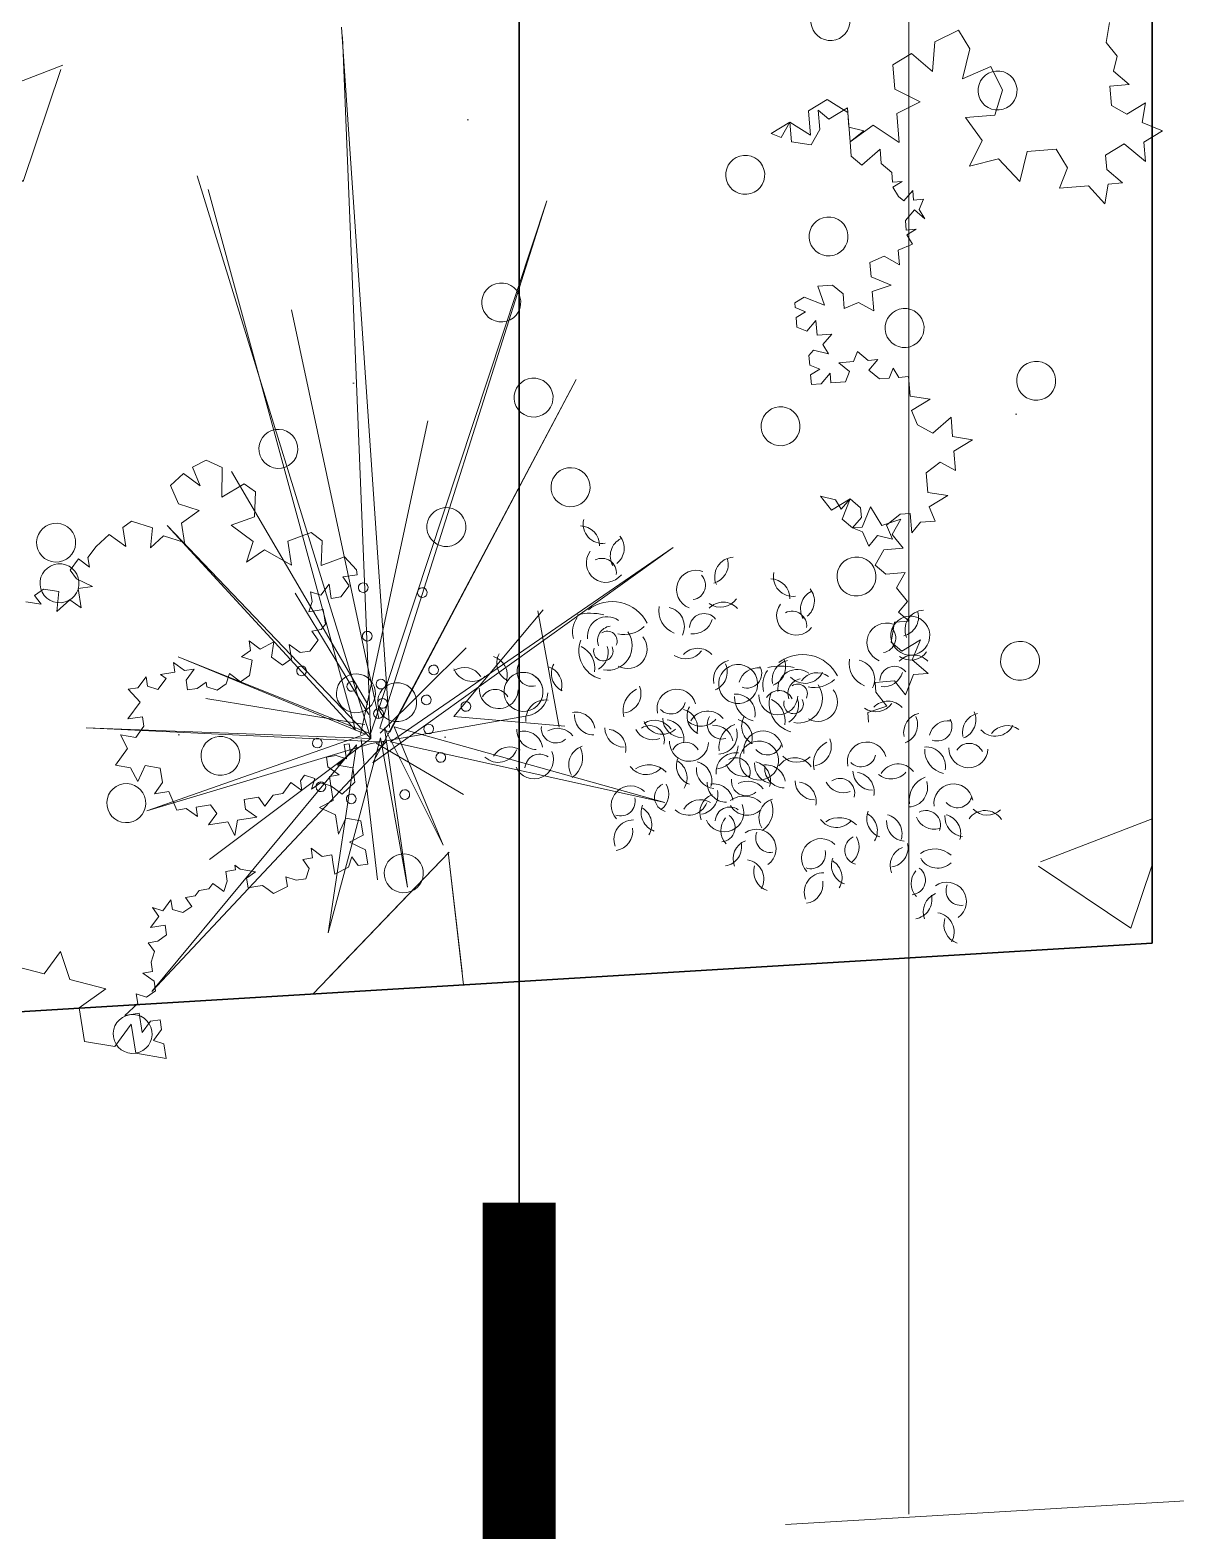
# Model space of a CAD drawing. Header units: metres. Extents: x 0 to 4415, y 1197 to 2590.
# Drawn here: x 1913.402 to 1913.872, y 1309.721 to 1310.338 of the extents above; entities that cross this region are included whole.
import ezdxf

# ---------------------------------------------------------------- set-up
doc = ezdxf.new("R2010")
doc.units = ezdxf.units.M
doc.linetypes.add('AXES', pattern=[2, 1.25, -0.25, 0.25, -0.25])
doc.linetypes.add('CACHE2', pattern=[4.7625, 3.175, -1.5875])
doc.layers.add('00-axe', color=7, linetype='AXES', lineweight=5, true_color=0xdb0000)
doc.layers.add('veg', color=7, linetype='Continuous', lineweight=9, true_color=0x61c200)
doc.layers.add('caché', color=20, linetype='CACHE2', lineweight=13)
doc.layers.add('Façade 02', color=41, linetype='Continuous', lineweight=35)

# ---------------------------------------------------------------- blocks, each defined once
blk = doc.blocks.new('Plantes')
for p, q in [((-0.5796, 1.7132), (-0.238, 1.2957)), ((-0.189, 1.2913), (-0.5796, 1.7132)), ((-0.2838, 1.6127), (-0.1979, 1.2839)), ((-0.238, 1.2957), (-0.2838, 1.6127)), ((-0.2306, 1.2868), (-0.2012, 1.523)), ((-0.1979, 1.2839), (-0.1508, 1.535)), ((-0.1508, 1.535), (-0.1912, 1.2668)), ((-0.2142, 1.2853), (-0.4842, 1.4906)), ((-0.1912, 1.2668), (-0.0912, 1.4638)), ((-0.0912, 1.4638), (-0.1748, 1.2653)), ((-0.5902, 1.4095), (-0.2135, 1.2935)), ((-0.2231, 1.2779), (-0.5902, 1.4095)), ((0.281, 1.3894), (-0.1808, 1.2906)), ((-0.1748, 1.2653), (0.281, 1.3894)), ((-0.2053, 1.2928), (-0.0577, 1.3784)), ((-0.2106, 1.3262), (0.1269, 0.6784)), ((0.2921, 0.9601), (-0.2106, 1.3262)), ((-0.6932, 1.2704), (-0.189, 1.2913)), ((-0.2135, 1.2935), (0.0458, 1.2456)), ((-0.1808, 1.2906), (0.2921, 0.9601)), ((-0.2142, 1.2853), (-0.6932, 1.2704)), ((-0.559, 0.929), (-0.2142, 1.2853)), ((-0.2402, 1.2712), (-0.559, 0.929)), ((-0.5393, 1.1496), (-0.2231, 1.2779)), ((-0.215, 1.2771), (-0.5393, 1.1496)), ((-0.2142, 1.2853), (-0.5127, 0.3401)), ((-0.4942, 0.3632), (-0.2402, 1.2712)), ((-0.183, 1.2661), (-0.2717, 0.088)), ((-0.2702, 0.1044), (-0.2142, 1.2853)), ((-0.2313, 1.2786), (-0.122, 0.75)), ((0.0754, 0.3782), (-0.215, 1.2771)), ((-0.1993, 1.2675), (0.0754, 0.3782)), ((-0.1986, 1.2757), (-0.055, 1.1311)), ((0.1269, 0.6784), (-0.1823, 1.2742)), ((-0.2246, 1.2615), (-0.4919, 1.2195)), ((-0.2008, 1.2512), (-0.3527, 0.5647)), ((-0.2179, 1.2445), (-0.3431, 1.0415)), ((0.6228, 1.2518), (0.6214, 1.2354)), ((-0.2193, 1.2281), (-0.4519, 0.8371)), ((0.6214, 1.2354), (0.6533, 1.2244)), ((0.6533, 1.2244), (0.6348, 1.2013)), ((0.6348, 1.2013), (0.6333, 1.185)), ((0.666, 1.182), (0.6845, 1.2051)), ((0.6845, 1.2051), (0.698, 1.171)), ((0.6333, 1.185), (0.666, 1.182)), ((0.7225, 1.1688), (0.6958, 1.1464)), ((0.698, 1.171), (0.7225, 1.1688)), ((0.6958, 1.1464), (0.7092, 1.1123)), ((0.678, 1.1316), (0.6602, 1.1167)), ((0.6602, 1.1167), (0.6654, 1.0833)), ((0.7092, 1.1123), (0.678, 1.1316)), ((0.6654, 1.0833), (0.6899, 1.0811)), ((0.6899, 1.0811), (0.6721, 1.0662)), ((0.6721, 1.0662), (0.687, 1.0484)), ((0.687, 1.0484), (0.6685, 1.0253)), ((0.6685, 1.0253), (0.6827, 0.9994)), ((0.65, 1.0023), (0.6322, 0.9874)), ((0.6322, 0.9874), (0.6463, 0.9614)), ((0.6827, 0.9994), (0.65, 1.0023)), ((0.6463, 0.9614), (0.679, 0.9585)), ((0.6107, 0.9317), (0.6211, 0.9554)), ((0.6211, 0.9554), (0.636, 0.9376)), ((0.636, 0.9376), (0.6612, 0.9436)), ((0.6612, 0.9436), (0.6508, 0.9198)), ((0.679, 0.9585), (0.6605, 0.9355)), ((0.6605, 0.9355), (0.6746, 0.9095)), ((0.5937, 0.925), (0.5759, 0.9101)), ((0.5759, 0.9101), (0.5893, 0.8759)), ((0.5937, 0.925), (0.6107, 0.9317)), ((0.6085, 0.9072), (0.5937, 0.925)), ((0.61, 0.9235), (0.5937, 0.925)), ((0.6234, 0.8894), (0.61, 0.9235)), ((0.6427, 0.9206), (0.6234, 0.8894)), ((0.6746, 0.9095), (0.6427, 0.9206)), ((0.6508, 0.9198), (0.6739, 0.9013)), ((0.6902, 0.8999), (0.6932, 0.9325)), ((0.6932, 0.9325), (0.708, 0.9147)), ((0.708, 0.9147), (0.7326, 0.9126)), ((0.7326, 0.9126), (0.7222, 0.8888)), ((0.5581, 0.8952), (0.5395, 0.8721)), ((0.5893, 0.8759), (0.5581, 0.8952)), ((0.5648, 0.8781), (0.5744, 0.8937)), ((0.5744, 0.8937), (0.5893, 0.8759)), ((0.5893, 0.8759), (0.6071, 0.8908)), ((0.6071, 0.8908), (0.6085, 0.9072)), ((0.6739, 0.9013), (0.6902, 0.8999)), ((0.7222, 0.8888), (0.7534, 0.8695)), ((0.5395, 0.8721), (0.5648, 0.8781)), ((0.72, 0.8643), (0.7171, 0.8316)), ((0.7534, 0.8695), (0.72, 0.8643)), ((0.7171, 0.8316), (0.7401, 0.8131)), ((0.7401, 0.8131), (0.7661, 0.8272)), ((0.7661, 0.8272), (0.7632, 0.7945)), ((0.7632, 0.7945), (0.7944, 0.7753)), ((0.7276, 0.7648), (0.7016, 0.7506)), ((0.7581, 0.7373), (0.7276, 0.7648)), ((0.761, 0.77), (0.7581, 0.7373)), ((0.7944, 0.7753), (0.761, 0.77)), ((0.7016, 0.7506), (0.6913, 0.7268)), ((0.7225, 0.7076), (0.6891, 0.7023)), ((0.6913, 0.7268), (0.7225, 0.7076)), ((0.5228, 0.6842), (0.5213, 0.6679)), ((0.5391, 0.6828), (0.5228, 0.6842)), ((0.554, 0.665), (0.5391, 0.6828)), ((0.6891, 0.7023), (0.6862, 0.6696)), ((0.5369, 0.6582), (0.5198, 0.6515)), ((0.5213, 0.6679), (0.5369, 0.6582)), ((0.5554, 0.6813), (0.554, 0.665)), ((0.5799, 0.6791), (0.5554, 0.6813)), ((0.5689, 0.6472), (0.5867, 0.662)), ((0.5867, 0.662), (0.5799, 0.6791)), ((0.6371, 0.674), (0.6193, 0.6591)), ((0.6193, 0.6591), (0.6342, 0.6413)), ((0.6535, 0.6725), (0.6371, 0.674)), ((0.6602, 0.6555), (0.6535, 0.6725)), ((0.6698, 0.6711), (0.6602, 0.6555)), ((0.6862, 0.6696), (0.6698, 0.6711)), ((0.5198, 0.6515), (0.5184, 0.6352)), ((0.5184, 0.6352), (0.5258, 0.6263)), ((0.5258, 0.6263), (0.5511, 0.6323)), ((0.5511, 0.6323), (0.5414, 0.6167)), ((0.5934, 0.645), (0.5689, 0.6472)), ((0.6001, 0.6279), (0.5934, 0.645)), ((0.6179, 0.6428), (0.6001, 0.6279)), ((0.6342, 0.6413), (0.6179, 0.6428)), ((0.5414, 0.6167), (0.5563, 0.5989)), ((0.4977, 0.5876), (0.4962, 0.5713)), ((0.5147, 0.5943), (0.4977, 0.5876)), ((0.5296, 0.5765), (0.5147, 0.5943)), ((0.5318, 0.601), (0.5296, 0.5765)), ((0.5563, 0.5989), (0.5318, 0.601)), ((0.5118, 0.5617), (0.4947, 0.5549)), ((0.4962, 0.5713), (0.5118, 0.5617)), ((0.575, 0.5313), (0.5772, 0.5558)), ((0.5772, 0.5558), (0.601, 0.5455)), ((0.601, 0.5455), (0.6269, 0.5596)), ((0.6269, 0.5596), (0.624, 0.5269)), ((0.4947, 0.5549), (0.494, 0.5468)), ((0.494, 0.5468), (0.5096, 0.5371)), ((0.5096, 0.5371), (0.5438, 0.5506)), ((0.5438, 0.5506), (0.5327, 0.5186)), ((0.5572, 0.5164), (0.575, 0.5313)), ((0.5327, 0.5186), (0.5572, 0.5164)), ((0.656, 0.5158), (0.6218, 0.5024)), ((0.624, 0.5269), (0.656, 0.5158)), ((0.6218, 0.5024), (0.6196, 0.4779)), ((0.6434, 0.4675), (0.6694, 0.4817)), ((0.6694, 0.4817), (0.6672, 0.4572)), ((0.6196, 0.4779), (0.6434, 0.4675)), ((0.6672, 0.4572), (0.691, 0.4468)), ((0.691, 0.4468), (0.6814, 0.4312)), ((0.6814, 0.4312), (0.697, 0.4216)), ((0.6806, 0.423), (0.6792, 0.4067)), ((0.6792, 0.4067), (0.694, 0.3889)), ((0.697, 0.4216), (0.6806, 0.423)), ((0.694, 0.3889), (0.7118, 0.4038)), ((0.7118, 0.4038), (0.7022, 0.3882)), ((0.7022, 0.3882), (0.7089, 0.3711)), ((0.6673, 0.3666), (0.6577, 0.351)), ((0.6762, 0.374), (0.6673, 0.3666)), ((0.6911, 0.3562), (0.6762, 0.374)), ((0.6926, 0.3726), (0.6911, 0.3562)), ((0.7089, 0.3711), (0.6926, 0.3726)), ((0.9867, 0.3463), (1.0142, 0.3768)), ((1.0142, 0.3768), (1.0194, 0.3434)), ((0.657, 0.3428), (0.6555, 0.3265)), ((0.6733, 0.3413), (0.657, 0.3428)), ((0.6577, 0.351), (0.6733, 0.3413)), ((0.8346, 0.3022), (0.8709, 0.3402)), ((0.8709, 0.3402), (0.8829, 0.2897)), ((0.9377, 0.3507), (0.9867, 0.3463)), ((0.9511, 0.3165), (0.9377, 0.3507)), ((1.0439, 0.3412), (1.0172, 0.3189)), ((1.0194, 0.3434), (1.0439, 0.3412)), ((0.605, 0.3145), (0.5872, 0.2996)), ((0.6355, 0.2871), (0.605, 0.3145)), ((0.6377, 0.3116), (0.6355, 0.2871)), ((0.6555, 0.3265), (0.6377, 0.3116)), ((0.7863, 0.3148), (0.8346, 0.3022)), ((0.8071, 0.2717), (0.7863, 0.3148)), ((0.9319, 0.2853), (0.9511, 0.3165)), ((1.0172, 0.3189), (1.015, 0.2944)), ((1.0463, 0.2751), (1.0819, 0.3049)), ((1.0819, 0.3049), (1.0789, 0.2722)), ((0.5197, 0.2809), (0.4863, 0.2757)), ((0.5338, 0.255), (0.5197, 0.2809)), ((0.5872, 0.2996), (0.5851, 0.2751)), ((0.8829, 0.2897), (0.9319, 0.2853)), ((1.015, 0.2944), (1.0463, 0.2751)), ((0.4692, 0.269), (0.4521, 0.2623)), ((0.4521, 0.2623), (0.4834, 0.243)), ((0.4834, 0.243), (0.4692, 0.269)), ((0.4863, 0.2757), (0.4834, 0.243)), ((0.4834, 0.243), (0.5182, 0.2646)), ((0.5182, 0.2646), (0.5146, 0.2237)), ((0.5309, 0.2223), (0.5338, 0.255)), ((0.5807, 0.2261), (0.5851, 0.2751)), ((0.6081, 0.2566), (0.5829, 0.2506)), ((0.5851, 0.2751), (0.6237, 0.2469)), ((0.5851, 0.2751), (0.6081, 0.2566)), ((0.6237, 0.2469), (0.6675, 0.276)), ((0.6675, 0.276), (0.6631, 0.227)), ((0.779, 0.2331), (0.8071, 0.2717)), ((1.1102, 0.2529), (1.076, 0.2395)), ((1.0789, 0.2722), (1.1102, 0.2529)), ((0.5487, 0.2372), (0.5309, 0.2223)), ((0.58, 0.2179), (0.5487, 0.2372)), ((0.5829, 0.2506), (0.58, 0.2179)), ((0.828, 0.2287), (0.779, 0.2331)), ((0.8407, 0.1864), (0.828, 0.2287)), ((1.076, 0.2395), (1.0813, 0.2061)), ((0.5146, 0.2237), (0.5458, 0.2045)), ((0.5458, 0.2045), (0.5807, 0.2261)), ((0.7025, 0.207), (0.6595, 0.1861)), ((0.6631, 0.227), (0.7025, 0.207)), ((1.0241, 0.2112), (1.0212, 0.1785)), ((1.0501, 0.2254), (1.0241, 0.2112)), ((1.0813, 0.2061), (1.0501, 0.2254)), ((0.6595, 0.1861), (0.6558, 0.1452)), ((0.8207, 0.147), (0.8407, 0.1864)), ((1.0212, 0.1785), (1.0539, 0.1756)), ((0.6871, 0.126), (0.7227, 0.1558)), ((0.7227, 0.1558), (0.7264, 0.106)), ((0.7731, 0.1677), (0.8207, 0.147)), ((0.7851, 0.1172), (0.7731, 0.1677)), ((1.0539, 0.1756), (1.0272, 0.1533)), ((1.0272, 0.1533), (1.0331, 0.128)), ((0.6558, 0.1452), (0.6871, 0.126)), ((1.0331, 0.128), (1.0146, 0.105)), ((0.7264, 0.106), (0.7658, 0.086)), ((0.7658, 0.086), (0.7851, 0.1172)), ((1.0146, 0.105), (1.0199, 0.0716)), ((0.9489, -2.3846), (0.9295, -2.3252)), ((0.3221, -2.3945), (0.328, -2.4198)), ((0.9133, -2.4143), (0.9489, -2.3846)), ((0.3124, -2.4101), (0.3028, -2.4257)), ((0.328, -2.4198), (0.3124, -2.4101)), ((0.9616, -2.4269), (0.9133, -2.4143)), ((0.3028, -2.4257), (0.3088, -2.451)), ((0.3088, -2.451), (0.3422, -2.4457)), ((0.3422, -2.4457), (0.3237, -2.4688)), ((0.981, -2.4863), (0.9616, -2.4269)), ((1.0099, -2.4394), (0.981, -2.4863)), ((1.067, -2.4445), (1.0099, -2.4394)), ((1.079, -2.495), (1.067, -2.4445)), ((0.2739, -2.4726), (0.2561, -2.4875)), ((0.2895, -2.4822), (0.2739, -2.4726)), ((0.3237, -2.4688), (0.3385, -2.4866)), ((0.2561, -2.4875), (0.271, -2.5053)), ((0.3037, -2.5082), (0.2895, -2.4822)), ((0.3059, -2.4837), (0.3037, -2.5082)), ((0.3385, -2.4866), (0.3059, -2.4837)), ((1.0434, -2.5248), (1.079, -2.495)), ((0.2369, -2.5187), (0.2183, -2.5417)), ((0.2547, -2.5038), (0.2369, -2.5187)), ((0.271, -2.5053), (0.2547, -2.5038)), ((1.0093, -2.5382), (1.0278, -2.5152)), ((1.0278, -2.5152), (1.0256, -2.5397)), ((1.0924, -2.5292), (1.0434, -2.5248)), ((0.2183, -2.5417), (0.2406, -2.5684)), ((0.5562, -2.539), (0.58, -2.5493)), ((0.5622, -2.5642), (0.5562, -2.539)), ((0.58, -2.5493), (0.6067, -2.527)), ((0.6067, -2.527), (0.6127, -2.5522)), ((0.9573, -2.5665), (0.9588, -2.5502)), ((0.9588, -2.5502), (0.9737, -2.568)), ((0.9929, -2.5368), (1.0093, -2.5382)), ((0.9996, -2.5538), (0.9929, -2.5368)), ((1.0256, -2.5397), (1.0583, -2.5426)), ((1.0583, -2.5426), (1.0405, -2.5575)), ((1.1044, -2.5796), (1.0924, -2.5292)), ((0.208, -2.5655), (0.1983, -2.5811)), ((0.2406, -2.5684), (0.208, -2.5655)), ((0.4613, -2.5881), (0.4791, -2.5732)), ((0.4791, -2.5732), (0.4805, -2.5569)), ((0.4805, -2.5569), (0.5036, -2.5754)), ((0.5036, -2.5754), (0.5303, -2.5531)), ((0.5303, -2.5531), (0.5281, -2.5776)), ((0.5444, -2.5791), (0.5622, -2.5642)), ((0.6365, -2.5626), (0.6105, -2.5767)), ((0.6127, -2.5522), (0.6365, -2.5626)), ((0.8497, -2.5734), (0.8653, -2.583)), ((0.8564, -2.5904), (0.8497, -2.5734)), ((0.8653, -2.583), (0.8831, -2.5681)), ((0.8831, -2.5681), (0.8809, -2.5926)), ((0.9068, -2.5785), (0.9083, -2.5621)), ((0.9083, -2.5621), (0.9239, -2.5718)), ((0.9239, -2.5718), (0.941, -2.5651)), ((0.941, -2.5651), (0.9573, -2.5665)), ((0.9737, -2.568), (0.99, -2.5694)), ((0.99, -2.5694), (0.9996, -2.5538)), ((1.0405, -2.5575), (1.039, -2.5738)), ((1.039, -2.5738), (1.0554, -2.5753)), ((1.0554, -2.5753), (1.0732, -2.5604)), ((1.0732, -2.5604), (1.0799, -2.5775)), ((0.1983, -2.5811), (0.2118, -2.6153)), ((0.4776, -2.5896), (0.4613, -2.5881)), ((0.4843, -2.6067), (0.4776, -2.5896)), ((0.5281, -2.5776), (0.5444, -2.5791)), ((0.6105, -2.5767), (0.6165, -2.602)), ((0.641, -2.6042), (0.6588, -2.5893)), ((0.6588, -2.5893), (0.6566, -2.6138)), ((0.8386, -2.6053), (0.8564, -2.5904)), ((0.8809, -2.5926), (0.8972, -2.5941)), ((0.8972, -2.5941), (0.9068, -2.5785)), ((1.0799, -2.5775), (1.1044, -2.5796)), ((0.2118, -2.6153), (0.2452, -2.61)), ((0.2452, -2.61), (0.2266, -2.6331)), ((0.4569, -2.6371), (0.4591, -2.6126)), ((0.4591, -2.6126), (0.4665, -2.6215)), ((0.4665, -2.6215), (0.4843, -2.6067)), ((0.6165, -2.602), (0.641, -2.6042)), ((0.6566, -2.6138), (0.6886, -2.6249)), ((0.6886, -2.6249), (0.6871, -2.6412)), ((0.8549, -2.6068), (0.8386, -2.6053)), ((0.852, -2.6395), (0.8616, -2.6239)), ((0.8616, -2.6239), (0.8549, -2.6068)), ((0.1427, -2.6503), (0.1242, -2.6733)), ((0.1747, -2.6614), (0.1427, -2.6503)), ((0.2266, -2.6331), (0.2401, -2.6672)), ((0.4405, -2.6357), (0.4569, -2.6371)), ((0.4554, -2.6535), (0.4405, -2.6357)), ((0.6871, -2.6412), (0.702, -2.659)), ((0.826, -2.6536), (0.8349, -2.6462)), ((0.8349, -2.6462), (0.8364, -2.6298)), ((0.8364, -2.6298), (0.852, -2.6395)), ((0.1242, -2.6733), (0.1465, -2.7)), ((0.1881, -2.6955), (0.1747, -2.6614)), ((0.2074, -2.6643), (0.1881, -2.6955)), ((0.2401, -2.6672), (0.2074, -2.6643)), ((0.454, -2.6698), (0.4554, -2.6535)), ((0.4718, -2.6549), (0.454, -2.6698)), ((0.4881, -2.6564), (0.4718, -2.6549)), ((0.477, -2.6884), (0.4866, -2.6727)), ((0.4866, -2.6727), (0.4881, -2.6564)), ((0.6857, -2.6576), (0.6835, -2.6821)), ((0.702, -2.659), (0.6857, -2.6576)), ((0.6991, -2.6917), (0.7169, -2.6768)), ((0.7169, -2.6768), (0.714, -2.7095)), ((0.8157, -2.6774), (0.8246, -2.67)), ((0.8231, -2.6863), (0.8157, -2.6774)), ((0.8246, -2.67), (0.826, -2.6536)), ((0.1146, -2.689), (0.1042, -2.7127)), ((0.1465, -2.7), (0.1146, -2.689)), ((0.4852, -2.6891), (0.477, -2.6884)), ((0.4919, -2.7062), (0.4852, -2.6891)), ((0.6835, -2.6821), (0.6991, -2.6917)), ((0.7957, -2.7168), (0.7971, -2.7005)), ((0.7971, -2.7005), (0.8135, -2.7019)), ((0.8135, -2.7019), (0.8305, -2.6952)), ((0.8305, -2.6952), (0.8231, -2.6863)), ((0.1042, -2.7127), (0.1184, -2.7387)), ((0.4652, -2.7285), (0.4823, -2.7218)), ((0.4823, -2.7218), (0.4919, -2.7062)), ((0.7125, -2.7259), (0.7096, -2.7585)), ((0.7377, -2.7199), (0.7125, -2.7259)), ((0.714, -2.7095), (0.7377, -2.7199)), ((0.7875, -2.7161), (0.7957, -2.7168)), ((0.7949, -2.725), (0.7875, -2.7161)), ((0.8009, -2.7502), (0.7949, -2.725)), ((0.1184, -2.7387), (0.1681, -2.7349)), ((0.1681, -2.7349), (0.1482, -2.7743)), ((0.2046, -2.7876), (0.2164, -2.7475)), ((0.2164, -2.7475), (0.2462, -2.7831)), ((0.4289, -2.7664), (0.4385, -2.7508)), ((0.4385, -2.7508), (0.4452, -2.7679)), ((0.4801, -2.7463), (0.4652, -2.7285)), ((0.4705, -2.7619), (0.4801, -2.7463)), ((0.6784, -2.7393), (0.6762, -2.7638)), ((0.6947, -2.7407), (0.6784, -2.7393)), ((0.7096, -2.7585), (0.6947, -2.7407)), ((0.8106, -2.7346), (0.8009, -2.7502)), ((0.8269, -2.7361), (0.8106, -2.7346)), ((0.8247, -2.7606), (0.8254, -2.7524)), ((0.8254, -2.7524), (0.8269, -2.7361)), ((0.1482, -2.7743), (0.163, -2.7921)), ((0.2462, -2.7831), (0.2803, -2.7696)), ((0.2803, -2.7696), (0.2611, -2.8009)), ((0.4125, -2.765), (0.4289, -2.7664)), ((0.4274, -2.7828), (0.4125, -2.765)), ((0.4452, -2.7679), (0.4705, -2.7619)), ((0.6918, -2.7734), (0.674, -2.7883)), ((0.6762, -2.7638), (0.6918, -2.7734)), ((0.8321, -2.7695), (0.8247, -2.7606)), ((0.8292, -2.8022), (0.8396, -2.7784)), ((0.8396, -2.7784), (0.8321, -2.7695)), ((0.163, -2.7921), (0.2046, -2.7876)), ((0.2611, -2.8009), (0.2901, -2.8446)), ((0.4171, -2.8065), (0.4274, -2.7828)), ((0.4423, -2.8006), (0.4171, -2.8065)), ((0.4572, -2.8184), (0.4423, -2.8006)), ((0.674, -2.7883), (0.6725, -2.8046)), ((0.8129, -2.8007), (0.8292, -2.8022)), ((0.8196, -2.8178), (0.8129, -2.8007)), ((0.4475, -2.834), (0.4572, -2.8184)), ((0.6725, -2.8046), (0.6547, -2.8195)), ((0.6547, -2.8195), (0.6696, -2.8373)), ((0.8181, -2.8341), (0.8196, -2.8178)), ((0.2493, -2.841), (0.2374, -2.8811)), ((0.2901, -2.8446), (0.2493, -2.841)), ((0.423, -2.8318), (0.4475, -2.834)), ((0.4379, -2.8496), (0.423, -2.8318)), ((0.4365, -2.8659), (0.4379, -2.8496)), ((0.6533, -2.8359), (0.6444, -2.8433)), ((0.6444, -2.8433), (0.6511, -2.8604)), ((0.6511, -2.8604), (0.6682, -2.8537)), ((0.6696, -2.8373), (0.6533, -2.8359)), ((0.6682, -2.8537), (0.6585, -2.8693)), ((0.7677, -2.8461), (0.784, -2.8475)), ((0.7825, -2.8639), (0.7677, -2.8461)), ((0.784, -2.8475), (0.7855, -2.8312)), ((0.7855, -2.8312), (0.8011, -2.8408)), ((0.8011, -2.8408), (0.8181, -2.8341)), ((0.337, -2.8735), (0.3533, -2.875)), ((0.3437, -2.8906), (0.337, -2.8735)), ((0.3533, -2.875), (0.3704, -2.8683)), ((0.3704, -2.8683), (0.3682, -2.8928)), ((0.4016, -2.8875), (0.403, -2.8712)), ((0.403, -2.8712), (0.4187, -2.8808)), ((0.4187, -2.8808), (0.4365, -2.8659)), ((0.6585, -2.8693), (0.6652, -2.8863)), ((0.6897, -2.8885), (0.7001, -2.8648)), ((0.7001, -2.8648), (0.7143, -2.8907)), ((0.7811, -2.8802), (0.7825, -2.8639)), ((0.2374, -2.8811), (0.2523, -2.8989)), ((0.2523, -2.8989), (0.2939, -2.8944)), ((0.2939, -2.8944), (0.2821, -2.9345)), ((0.3259, -2.9055), (0.3437, -2.8906)), ((0.3682, -2.8928), (0.3927, -2.895)), ((0.3927, -2.895), (0.4016, -2.8875)), ((0.6126, -2.9228), (0.6311, -2.8998)), ((0.6162, -2.882), (0.6148, -2.8983)), ((0.6148, -2.8983), (0.6215, -2.9154)), ((0.6326, -2.8834), (0.6162, -2.882)), ((0.6311, -2.8998), (0.6371, -2.925)), ((0.6474, -2.9012), (0.6326, -2.8834)), ((0.6489, -2.8849), (0.6474, -2.9012)), ((0.6652, -2.8863), (0.6489, -2.8849)), ((0.6616, -2.9272), (0.6801, -2.9041)), ((0.6652, -2.8863), (0.6897, -2.8885)), ((0.6801, -2.9041), (0.6652, -2.8863)), ((0.7143, -2.8907), (0.7469, -2.8936)), ((0.7469, -2.8936), (0.721, -2.9078)), ((0.7974, -2.8817), (0.7811, -2.8802)), ((0.8138, -2.8831), (0.7974, -2.8817)), ((0.8034, -2.9069), (0.8138, -2.8831)), ((0.3133, -2.9538), (0.3155, -2.9293)), ((0.3155, -2.9293), (0.3311, -2.9389)), ((0.3504, -2.9077), (0.3259, -2.9055)), ((0.3311, -2.9389), (0.3489, -2.924)), ((0.3489, -2.924), (0.3504, -2.9077)), ((0.597, -2.9132), (0.5962, -2.9214)), ((0.5962, -2.9214), (0.6126, -2.9228)), ((0.6215, -2.9154), (0.597, -2.9132)), ((0.6371, -2.925), (0.6616, -2.9272)), ((0.721, -2.9078), (0.727, -2.933)), ((0.7515, -2.9352), (0.7618, -2.9114)), ((0.7618, -2.9114), (0.776, -2.9374)), ((0.7863, -2.9136), (0.8034, -2.9069)), ((0.8019, -2.9233), (0.7863, -2.9136)), ((0.8005, -2.9396), (0.8019, -2.9233)), ((0.2821, -2.9345), (0.3051, -2.953)), ((0.3051, -2.953), (0.3133, -2.9538)), ((0.727, -2.933), (0.7515, -2.9352)), ((0.776, -2.9374), (0.8005, -2.9396))]:
    blk.add_line(p, q)
at = {"color": 97}
for p, q in [((-0.215, 1.2771), (-0.215, 1.2771)), ((-0.1823, 1.2742), (-0.1993, 1.2675))]:
    blk.add_line(p, q, dxfattribs=at)
at = {"color": 72}
for centre, major_axis, start_param, end_param in [((0.7366, 1.604), (0.0232, 0.0232), 4.082311, 6.019626), ((0.7849, 1.5914), (0.0232, 0.0232), 1.097798, 2.668594), ((0.6988, 1.5497), (0.0232, 0.0232), 5.269135, 6.892291), ((0.75, 1.5699), (0.0232, 0.0232), 1.970463, 3.541259), ((0.7568, 1.5528), (0.0232, 0.0232), 3.296913, 6.438505), ((0.5496, 1.5383), (0.0232, 0.0232), 1.987916, 3.925231), ((0.5154, 1.5249), (0.0232, 0.0232), 5.338948, 6.909744), ((0.7293, 1.5223), (0.0232, 0.0232), 1.603943, 3.052567), ((0.6959, 1.517), (0.0174, 0.0174), 4.536097, 6.979557), ((0.7798, 1.5343), (0.0174, 0.0174), 0.609106, 2.755861), ((0.4159, 1.5173), (0.0232, 0.0232), 4.082311, 6.019626), ((0.4642, 1.5048), (0.0232, 0.0232), 1.097798, 2.668594), ((0.595, 1.4931), (0.0232, 0.0232), 1.115251, 2.738407), ((0.5474, 1.5138), (0.0232, 0.0232), 4.466283, 6.03708), ((0.3781, 1.463), (0.0232, 0.0232), 5.269135, 6.892291), ((0.4294, 1.4832), (0.0232, 0.0232), 1.970463, 3.541259), ((0.4361, 1.4661), (0.0232, 0.0232), 3.296913, 6.438505), ((0.5445, 1.4811), (0.0232, 0.0232), 1.58649, 4.710629), ((0.5274, 1.4744), (0.0174, 0.0174), 5.251682, 7.398437), ((0.6091, 1.4671), (0.0174, 0.0174), 1.045438, 3.471446), ((0.6937, 1.4925), (0.0232, 0.0232), 1.970463, 3.541259), ((0.6581, 1.4628), (0.0232, 0.0232), 5.269135, 6.892291), ((0.7406, 1.4636), (0.0232, 0.0232), 0.015694, 1.830836), ((0.1947, 1.4382), (0.0232, 0.0232), 5.338948, 6.909744), ((0.4591, 1.4476), (0.0174, 0.0174), 0.609106, 2.755861), ((0.5757, 1.4619), (0.0232, 0.0232), 4.954976, 6.386146), ((0.736, 1.5052), (0.029, 0.029), 3.296913, 4.65827), ((0.2289, 1.4517), (0.0232, 0.0232), 1.987916, 3.925231), ((0.2267, 1.4271), (0.0232, 0.0232), 4.466283, 6.03708), ((0.3812, 1.4051), (0.0232, 0.0232), 5.077149, 8.218741), ((0.4086, 1.4356), (0.0232, 0.0232), 1.603943, 3.052567), ((0.3752, 1.4304), (0.0174, 0.0174), 4.536097, 6.979557), ((0.6538, 1.4137), (0.0232, 0.0232), 1.115251, 2.738407), ((0.6062, 1.4345), (0.0232, 0.0232), 4.466283, 6.03708), ((0.6872, 1.419), (0.0232, 0.0232), 0.870905, 2.424248), ((0.6478, 1.439), (0.0232, 0.0232), 4.169577, 5.792734), ((0.7852, 1.4102), (0.0232, 0.0232), 0.870905, 2.424248), ((0.7465, 1.4384), (0.0232, 0.0232), 4.169577, 5.792734), ((0.2238, 1.3945), (0.0232, 0.0232), 1.58649, 4.710629), ((0.2743, 1.4064), (0.0232, 0.0232), 1.115251, 2.738407), ((0.373, 1.4058), (0.0232, 0.0232), 1.970463, 3.541259), ((0.3908, 1.4207), (0.0174, 0.0174), 2.406795, 4.536097), ((0.4725, 1.4134), (0.0232, 0.0232), 1.79593, 3.611072), ((0.4221, 1.4015), (0.029, 0.029), 5.077149, 6.455959), ((0.5699, 1.3965), (0.0232, 0.0232), 6.194159, 8.009302), ((0.575, 1.4537), (0.029, 0.029), 3.331819, 4.710629), ((0.7347, 1.3983), (0.0232, 0.0232), 0.521839, 1.953009), ((0.7206, 1.4242), (0.0174, 0.0174), 3.436539, 5.862547), ((-0.2463, 1.387), (0.0058, 0.0058), 2.267169, 8.550354), ((0.2067, 1.3878), (0.0174, 0.0174), 5.251682, 7.398437), ((0.2884, 1.3805), (0.0174, 0.0174), 1.045438, 3.471446), ((0.255, 1.3752), (0.0232, 0.0232), 4.954976, 6.386146), ((0.3211, 1.3775), (0.0232, 0.0232), 5.862547, 7.817316), ((0.3411, 1.4169), (0.0232, 0.0232), 2.895487, 4.466283), ((0.3374, 1.3761), (0.0232, 0.0232), 5.269135, 6.892291), ((0.4199, 1.377), (0.0232, 0.0232), 0.015694, 1.830836), ((0.503, 1.386), (0.0232, 0.0232), 4.064858, 5.688014), ((0.6902, 1.3611), (0.0232, 0.0232), 5.181868, 7.014464), ((0.7667, 1.3872), (-0.0232, 0.0232), 0.626559, 3.750698), ((0.7734, 1.3701), (0.0174, 0.0174), 5.810187, 7.939489), ((0.8201, 1.4318), (0.0232, 0.0232), 2.9653, 4.920069), ((0.8232, 1.3739), (0.0232, 0.0232), 0.015694, 1.58649), ((-0.2975, 1.3669), (0.0058, 0.0058), 2.267169, 8.550354), ((-0.1564, 1.379), (0.0058, 0.0058), 2.267169, 8.550354), ((0.2855, 1.3478), (0.0232, 0.0232), 4.466283, 6.03708), ((0.3665, 1.3323), (0.0232, 0.0232), 0.870905, 2.424248), ((0.385, 1.3554), (0.0232, 0.0232), 0.783639, 2.389342), ((0.3634, 1.3902), (0.0232, 0.0232), 3.750698, 5.321495), ((0.4153, 1.4185), (0.029, 0.029), 3.296913, 4.65827), ((0.4177, 1.3524), (0.0174, 0.0174), 0.0506, 2.476608), ((0.4206, 1.3851), (0.0232, 0.0232), 3.401633, 4.832803), ((0.5328, 1.3504), (0.0232, 0.0232), 0.783639, 2.336982), ((0.5811, 1.3379), (0.0232, 0.0232), 0.41712, 1.865743), ((0.5758, 1.3713), (0.0174, 0.0174), 3.331819, 5.77528), ((0.6301, 1.3335), (0.0232, 0.0232), 0.783639, 2.336982), ((0.6004, 1.3691), (0.0232, 0.0232), 4.064858, 5.688014), ((0.7333, 1.3819), (0.029, 0.029), 2.197355, 3.558712), ((0.0605, 1.3184), (0.0232, 0.0232), 5.077149, 8.218741), ((0.1518, 1.3268), (0.0232, 0.0232), 1.79593, 3.611072), ((0.1014, 1.3148), (0.029, 0.029), 5.077149, 6.455959), ((0.2492, 1.3098), (0.0232, 0.0232), 6.194159, 8.009302), ((0.3331, 1.3271), (0.0232, 0.0232), 1.115251, 2.738407), ((0.3271, 1.3523), (0.0232, 0.0232), 4.169577, 5.792734), ((0.3999, 1.3376), (0.0232, 0.0232), 2.249715, 4.064858), ((0.414, 1.3116), (0.0232, 0.0232), 0.521839, 1.953009), ((0.3999, 1.3376), (0.0174, 0.0174), 3.436539, 5.862547), ((0.4645, 1.3236), (0.0232, 0.0232), 0.870905, 2.424248), ((0.4259, 1.3517), (0.0232, 0.0232), 4.169577, 5.792734), ((0.4511, 1.3577), (0.0232, 0.0232), 3.750698, 5.321495), ((0.4816, 1.3303), (0.0232, 0.0232), 0.783639, 2.389342), ((0.6613, 1.3142), (0.0232, 0.0232), 6.194159, 7.764956), ((-0.0962, 1.316), (0.0058, 0.0058), 2.267169, 8.550354), ((0.0004, 1.2909), (0.0232, 0.0232), 5.862547, 7.817316), ((0.0701, 1.3341), (0.0174, 0.0174), 2.406795, 4.536097), ((0.2543, 1.367), (0.029, 0.029), 3.331819, 4.710629), ((0.3212, 1.2869), (0.0232, 0.0232), 5.530934, 8.672527), ((0.3628, 1.2915), (0.029, 0.029), 5.530934, 6.909744), ((0.4994, 1.3452), (0.0232, 0.0232), 2.9653, 4.920069), ((0.5025, 1.2872), (0.0232, 0.0232), 0.015694, 1.58649), ((0.5715, 1.3223), (0.029, 0.029), 2.110089, 3.453992), ((0.5277, 1.2932), (0.0232, 0.0232), 5.094602, 6.909744), ((0.6205, 1.3179), (0.0232, 0.0232), 2.110089, 5.234228), ((0.6109, 1.3023), (0.0174, 0.0174), 5.705467, 7.852222), ((0.6732, 1.3544), (0.0232, 0.0232), 2.878034, 4.832803), ((0.72, 1.3255), (0.0232, 0.0232), 3.837965, 5.670561), ((0.7587, 1.2973), (0.029, 0.029), 1.010531, 2.371888), ((0.7913, 1.2944), (0.0232, 0.0232), 5.530934, 8.655074), ((-0.3041, 1.2933), (0.0058, 0.0058), 2.267169, 8.550354), ((0.0204, 1.3303), (0.0232, 0.0232), 2.895487, 4.466283), ((0.0643, 1.2687), (0.0232, 0.0232), 0.783639, 2.389342), ((0.0427, 1.3036), (0.0232, 0.0232), 3.750698, 5.321495), ((0.097, 1.2658), (0.0174, 0.0174), 0.0506, 2.476608), ((0.2121, 1.2637), (0.0232, 0.0232), 0.783639, 2.336982), ((0.1823, 1.2993), (0.0232, 0.0232), 4.064858, 5.688014), ((0.2551, 1.2846), (0.0174, 0.0174), 3.331819, 5.77528), ((0.2797, 1.2824), (0.0232, 0.0232), 4.064858, 5.688014), ((0.3153, 1.3122), (0.0174, 0.0174), 2.86058, 4.989882), ((0.4126, 1.2953), (0.029, 0.029), 2.197355, 3.558712), ((0.3695, 1.2744), (0.0232, 0.0232), 5.181868, 7.014464), ((0.3948, 1.2804), (0.0232, 0.0232), 4.204484, 5.77528), ((0.4423, 1.2597), (0.0232, 0.0232), 1.237424, 2.843127), ((0.446, 1.3005), (0.0232, 0.0232), 2.197355, 5.321495), ((0.4527, 1.2834), (0.0174, 0.0174), 5.810187, 7.939489), ((0.7928, 1.3107), (0.0174, 0.0174), 2.91294, 5.042242), ((-0.1169, 1.2684), (0.0058, 0.0058), 2.267169, 8.550354), ((0.0999, 1.2985), (0.0232, 0.0232), 3.401633, 4.832803), ((0.1304, 1.271), (0.0232, 0.0232), 3.750698, 5.321495), ((0.1609, 1.2436), (0.0232, 0.0232), 0.783639, 2.389342), ((0.2604, 1.2512), (0.0232, 0.0232), 0.41712, 1.865743), ((0.276, 1.2416), (0.0232, 0.0232), 0.033147, 1.987916), ((0.2633, 1.2839), (0.0232, 0.0232), 3.349273, 4.920069), ((0.3094, 1.2468), (0.0232, 0.0232), 0.783639, 2.336982), ((0.3027, 1.2639), (0.0232, 0.0232), 4.204484, 5.77528), ((0.3503, 1.2432), (0.0232, 0.0232), 1.237424, 2.843127), ((0.3406, 1.2276), (0.0232, 0.0232), 6.194159, 7.764956), ((0.3762, 1.2573), (0.0174, 0.0174), 0.504386, 2.930394), ((0.3628, 1.2915), (0.0232, 0.0232), 3.855418, 5.286588), ((0.5048, 1.2211), (0.0348, 0.0348), 1.045438, 2.720954), ((0.7149, 1.2683), (0.0232, 0.0232), 2.144995, 3.698339), ((0.6726, 1.2556), (0.0232, 0.0232), 5.059695, 6.682852), ((0.7572, 1.281), (0.0232, 0.0232), 2.616234, 4.047404), ((0.7387, 1.2579), (0.0174, 0.0174), 4.989882, 7.41589), ((0.8137, 1.2677), (0.0232, 0.0232), 2.144995, 3.698339), ((0.7706, 1.2468), (0.0232, 0.0232), 5.059695, 6.682852), ((0.836, 1.241), (0.0232, 0.0232), 5.93236, 7.887129), ((0.8567, 1.2886), (0.0232, 0.0232), 2.982754, 4.55355), ((-0.2015, 1.243), (0.0058, 0.0058), 2.267169, 8.550354), ((-0.0545, 1.2299), (0.0058, 0.0058), 2.267169, 8.550354), ((0.0792, 1.2509), (0.0232, 0.0232), 2.249715, 4.064858), ((0.0421, 1.2048), (0.029, 0.029), 5.530934, 6.909744), ((0.2508, 1.2356), (0.029, 0.029), 2.110089, 3.453992), ((0.207, 1.2065), (0.0232, 0.0232), 5.094602, 6.909744), ((0.2998, 1.2312), (0.0232, 0.0232), 2.110089, 5.234228), ((0.2902, 1.2156), (0.0174, 0.0174), 5.705467, 7.852222), ((0.3525, 1.2677), (0.0232, 0.0232), 2.878034, 4.832803), ((0.3993, 1.2388), (0.0232, 0.0232), 3.837965, 5.670561), ((0.438, 1.2106), (0.029, 0.029), 1.010531, 2.371888), ((0.4707, 1.2077), (-0.0232, 0.0232), 3.960138, 7.084277), ((0.4416, 1.2515), (0.029, 0.029), 4.379017, 5.635654), ((0.4966, 1.2219), (0.0116, 0.0116), 5.024789, 8.95178), ((0.4721, 1.2241), (0.0232, 0.0232), 5.181868, 6.543225), ((0.5041, 1.213), (0.029, 0.029), 4.885162, 7.241357), ((0.5375, 1.2182), (0.0232, 0.0232), 4.815349, 7.572969), ((0.6348, 1.2013), (0.0232, 0.0232), 6.106893, 7.677689), ((-0.1948, 1.2259), (0.0058, 0.0058), 2.267169, 8.550354), ((-0.1213, 1.2194), (0.0058, 0.0058), 2.267169, 8.550354), ((0.0005, 1.2003), (0.0232, 0.0232), 5.530934, 8.672527), ((-0.0054, 1.2255), (0.0174, 0.0174), 2.86058, 4.989882), ((0.4721, 1.2241), (0.0174, 0.0174), 2.91294, 5.042242), ((0.5115, 1.2041), (0.0174, 0.0174), 1.970463, 3.768152), ((0.6555, 1.2489), (0.0232, 0.0232), 3.104927, 4.745536), ((-0.2468, 1.1976), (0.0058, 0.0058), 2.267169, 8.550354), ((-0.1977, 1.1933), (0.0058, 0.0058), 2.267169, 8.550354), ((-0.0447, 1.1549), (0.0232, 0.0232), 0.033147, 1.987916), ((0.0556, 1.1706), (0.0174, 0.0174), 0.504386, 2.930394), ((0.0421, 1.2048), (0.0232, 0.0232), 3.855418, 5.286588), ((0.0741, 1.1937), (0.0232, 0.0232), 4.204484, 5.77528), ((0.1216, 1.173), (0.0232, 0.0232), 1.237424, 2.843127), ((0.3942, 1.1816), (0.0232, 0.0232), 2.144995, 3.698339), ((0.3519, 1.1689), (0.0232, 0.0232), 5.059695, 6.682852), ((0.418, 1.1712), (0.0174, 0.0174), 4.989882, 7.41589), ((0.4855, 1.1899), (0.029, 0.029), 2.075182, 2.982754), ((0.493, 1.181), (0.0232, 0.0232), 2.144995, 3.698339), ((0.4499, 1.1601), (0.0232, 0.0232), 5.059695, 6.682852), ((0.5026, 1.1966), (0.0232, 0.0232), 2.214809, 4.55355), ((0.5153, 1.1543), (0.0232, 0.0232), 5.93236, 7.887129), ((0.5033, 1.2048), (0.0116, 0.0116), 3.314366, 5.949813), ((0.5309, 1.1447), (0.0348, 0.0348), 0.015694, 0.993078), ((0.6304, 1.1523), (0.029, 0.029), 1.150158, 2.511515), ((0.5999, 1.1797), (0.0232, 0.0232), 4.134671, 5.949813), ((0.6475, 1.159), (0.0232, 0.0232), 5.757827, 7.188997), ((-0.3314, 1.1722), (0.0058, 0.0058), 2.267169, 8.550354), ((-0.1093, 1.1689), (0.0058, 0.0058), 2.267169, 8.550354), ((-0.0574, 1.1972), (0.0232, 0.0232), 3.349273, 4.920069), ((-0.018, 1.1772), (0.0232, 0.0232), 4.204484, 5.77528), ((0.0296, 1.1565), (0.0232, 0.0232), 1.237424, 2.843127), ((0.1841, 1.1345), (0.0348, 0.0348), 1.045438, 2.720954), ((0.1209, 1.1648), (0.029, 0.029), 4.379017, 5.635654), ((0.1514, 1.1374), (0.0232, 0.0232), 5.181868, 6.543225), ((0.1834, 1.1263), (0.029, 0.029), 4.885162, 7.241357), ((0.2168, 1.1315), (0.0232, 0.0232), 4.815349, 7.572969), ((0.4365, 1.1943), (0.0232, 0.0232), 2.616234, 4.047404), ((0.5115, 1.2041), (0.0464, 0.0464), 3.262006, 5.024789), ((0.536, 1.2019), (0.0232, 0.0232), 2.982754, 4.55355), ((0.666, 1.182), (0.0174, 0.0174), 2.389342, 4.815349), ((0.1759, 1.1352), (0.0116, 0.0116), 5.024789, 8.95178), ((0.3141, 1.1146), (0.0232, 0.0232), 6.106893, 7.677689), ((0.3348, 1.1622), (0.0232, 0.0232), 3.104927, 4.745536), ((0.475, 1.2567), (0.0696, 0.0696), 3.698339, 4.152124), ((0.652, 1.1174), (0.0232, 0.0232), 1.150158, 4.274297), ((0.698, 1.171), (0.0232, 0.0232), 3.104927, 4.745536), ((0.6929, 1.1138), (0.0232, 0.0232), 6.106893, 7.677689), ((-0.2214, 1.113), (0.0058, 0.0058), 2.267169, 8.550354), ((0.1648, 1.1032), (0.029, 0.029), 2.075182, 2.982754), ((0.1819, 1.11), (0.0232, 0.0232), 2.214809, 4.55355), ((0.1908, 1.1174), (0.0174, 0.0174), 1.970463, 3.768152), ((0.1826, 1.1181), (0.0116, 0.0116), 3.314366, 5.949813), ((0.6431, 1.11), (0.0174, 0.0174), 4.745536, 6.892291), ((0.1908, 1.1174), (0.0464, 0.0464), 3.262006, 5.024789), ((0.2102, 1.058), (0.0348, 0.0348), 0.015694, 0.993078), ((0.3097, 1.0656), (0.029, 0.029), 1.150158, 2.511515), ((0.2792, 1.093), (0.0232, 0.0232), 4.134671, 5.949813), ((0.3453, 1.0954), (0.0174, 0.0174), 2.389342, 4.815349), ((0.3268, 1.0723), (0.0232, 0.0232), 5.757827, 7.188997), ((0.4998, 1.0733), (0.0232, 0.0232), 6.141799, 9.265939), ((0.4931, 1.0904), (0.0174, 0.0174), 3.453992, 5.600747), ((0.6729, 1.0744), (0.0232, 0.0232), 5.234228, 6.805025), ((0.7159, 1.0952), (0.0232, 0.0232), 1.935556, 3.872871), ((0.1543, 1.1701), (0.0696, 0.0696), 3.698339, 4.152124), ((0.3313, 1.0307), (0.0232, 0.0232), 1.150158, 4.274297), ((0.3773, 1.0843), (0.0232, 0.0232), 3.104927, 4.745536), ((0.3722, 1.0271), (0.0232, 0.0232), 6.106893, 7.677689), ((0.54, 1.0615), (0.0232, 0.0232), 1.830836, 3.453992), ((0.4976, 1.0488), (0.0232, 0.0232), 4.815349, 6.386146), ((-0.2287, 1.0313), (0.0058, 0.0058), 2.267169, 8.550354), ((-0.1292, 1.0389), (0.0058, 0.0058), 2.267169, 8.550354), ((0.3224, 1.0233), (0.0174, 0.0174), 4.745536, 6.892291), ((0.4561, 1.0443), (0.0232, 0.0232), 3.942685, 5.513481), ((0.494, 1.008), (0.0232, 0.0232), 0.644012, 2.581328), ((0.1791, 0.9867), (0.0232, 0.0232), 6.141799, 9.265939), ((0.3522, 0.9877), (0.0232, 0.0232), 5.234228, 6.805025), ((0.3952, 1.0086), (0.0232, 0.0232), 1.935556, 3.872871), ((0.1724, 1.0037), (0.0174, 0.0174), 3.453992, 5.600747), ((0.2193, 0.9748), (0.0232, 0.0232), 1.830836, 3.453992), ((0.177, 0.9622), (0.0232, 0.0232), 4.815349, 6.386146), ((0.1354, 0.9576), (0.0232, 0.0232), 3.942685, 5.513481), ((0.1733, 0.9213), (0.0232, 0.0232), 0.644012, 2.581328)]:
    blk.add_ellipse(centre, major_axis=major_axis, ratio=1, start_param=start_param, end_param=end_param, dxfattribs=at)
at = {"color": 10}
for centre in [(-0.4668, 1.3161), (0.4393, 1.3176), (-0.1703, 1.2237), (0.4031, 1.189), (0.877, 1.1467), (0.6921, 1.1056), (-0.7396, 1.0275), (0.6009, 1.0067), (-0.0896, 0.9283), (0.0556, 0.7094), (0.5499, 0.4347), (0.409, 0.332), (0.8325, 0.1871)]:
    blk.add_ellipse(centre, major_axis=(0.0232, 0.0232), ratio=1, start_param=2.267169, end_param=8.550354, dxfattribs=at)
at = {"color": 50}
for centre in [(0.4714, 0.7547), (0.9008, 0.6752), (0.6789, 0.5879), (0.0001, 0.5497), (0.5505, 0.0723), (0.2263, -2.4519), (1.0598, -2.5262), (0.6714, -2.541), (0.0933, -2.8353), (0.5123, -2.9386), (0.8199, -2.999), (0.5284, -3.22), (0.1899, -3.3216)]:
    blk.add_ellipse(centre, major_axis=(0.0232, 0.0232), ratio=1, start_param=2.267169, end_param=8.550354, dxfattribs=at)

msp = doc.modelspace()

# ---------------------------------------------------------------- hatches: boundary and pattern name
at = {"layer": 'veg'}
h = msp.add_hatch(dxfattribs=at)
h.set_pattern_fill('AR-CONC', color=256, scale=0.003, angle=-1e-14, style=0)
h.paths.add_polyline_path([(1913.86234, 1312.10545), (1904.36234, 1312.10545), (1904.36234, 1309.94057), (1905.47326, 1310.01054), (1905.50708, 1309.4559), (1907.36282, 1309.56841), (1907.32912, 1310.12127), (1908.52675, 1310.19669), (1908.56063, 1309.64103), (1910.82943, 1309.77858), (1910.79504, 1310.34265), (1911.99267, 1310.41808), (1912.02723, 1309.85119), (1913.86234, 1309.96245)])
h.paths.add_polyline_path([(1905.47326, 1310.01054), (1904.36234, 1309.94057), (1904.36234, 1309.3865), (1905.50708, 1309.4559)])
h.paths.add_polyline_path([(1908.52675, 1310.19669), (1907.32912, 1310.12127), (1907.36282, 1309.56841), (1908.56063, 1309.64103)], flags=17)
h.paths.add_polyline_path([(1911.99267, 1310.41808), (1910.79504, 1310.34265), (1910.82943, 1309.77858), (1912.02723, 1309.85119)], flags=17)
h = msp.add_hatch(dxfattribs=at)
h.set_pattern_fill('AR-CONC', color=256, scale=0.003, angle=-1e-14, style=0)
h.paths.add_polyline_path([(1913.76235, 1312.10545), (1904.36234, 1312.10545), (1904.36234, 1309.94057), (1905.47326, 1310.01054), (1905.50708, 1309.4559), (1907.36282, 1309.56841), (1907.32912, 1310.12127), (1908.52675, 1310.19669), (1908.56063, 1309.64103), (1910.82943, 1309.77858), (1910.79504, 1310.34265), (1911.99267, 1310.41808), (1912.02723, 1309.85119), (1913.76235, 1309.96245)])
h.paths.add_polyline_path([(1905.47326, 1310.01054), (1904.36234, 1309.94057), (1904.36234, 1309.3865), (1905.50708, 1309.4559)])
h.paths.add_polyline_path([(1908.52675, 1310.19669), (1907.32912, 1310.12127), (1907.36282, 1309.56841), (1908.56063, 1309.64103)], flags=17)
h.paths.add_polyline_path([(1911.99267, 1310.41808), (1910.79504, 1310.34265), (1910.82943, 1309.77858), (1912.02723, 1309.85119)], flags=17)

# ---------------------------------------------------------------- linework, layer by layer
at = {"layer": '00-axe', "lineweight": 30, "ltscale": 5}
msp.add_lwpolyline([(1918.47284, 1331.51818), (1918.47284, 1320.4533), (1913.60233, 1320.4533), (1913.60233, 1306.88373), (1913.60233, 1306.88373)], dxfattribs=at)
at = {"layer": '00-axe', "lineweight": 30, "const_width": 0.03}
msp.add_lwpolyline([(1913.60233, 1309.85586), (1913.60233, 1306.88373)], dxfattribs=at)
at = {"layer": 'caché', "color": 250, "linetype": 'AXES', "lineweight": 13}
msp.add_lwpolyline([(1926.31234, 1329.25716), (1896.41234, 1329.25716), (1896.41234, 1314.43403), (1896.11234, 1312.10545), (1901.71234, 1312.11535), (1901.71234, 1308.96745), (1911.71529, 1309.60547), (1914.35939, 1309.762), (1914.35941, 1314.42053), (1926.31234, 1314.43403)], close=True, dxfattribs=at)
at = {"layer": 'caché', "linetype": 'CACHE2'}
msp.add_lwpolyline([(1917.60304, 1309.72784), (1913.76235, 1309.72784), (1913.76235, 1311.41264), (1917.60304, 1311.41264)], close=True, dxfattribs=at)
at = {"layer": 'Façade 02'}
for p, q in [((1913.86234, 1314.33399), (1913.86234, 1309.96245)), ((1913.86234, 1310.17729), (1913.86234, 1314.23402)), ((1913.86234, 1309.96245), (1895.91132, 1308.87416))]:
    msp.add_line(p, q, dxfattribs=at)

# ---------------------------------------------------------------- block references
at = {"layer": 'veg', "ltscale": 0.1, "yscale": 0.2441011966847084, "zscale": 0.2441011966847084}
for p, xscale, rotation in [((1913.59594, 1310.35986), -0.2441011966847084, 179.5978025672188), ((1912.81139, 1310.14292), -0.2441011966847084, 93.75585335120175), ((1912.81139, 1310.14292), -0.2441011966847085, 93.75585335120175)]:
    msp.add_blockref('Plantes', p, dxfattribs=dict(at, xscale=xscale, rotation=rotation))

doc.saveas('drawing.dxf')
